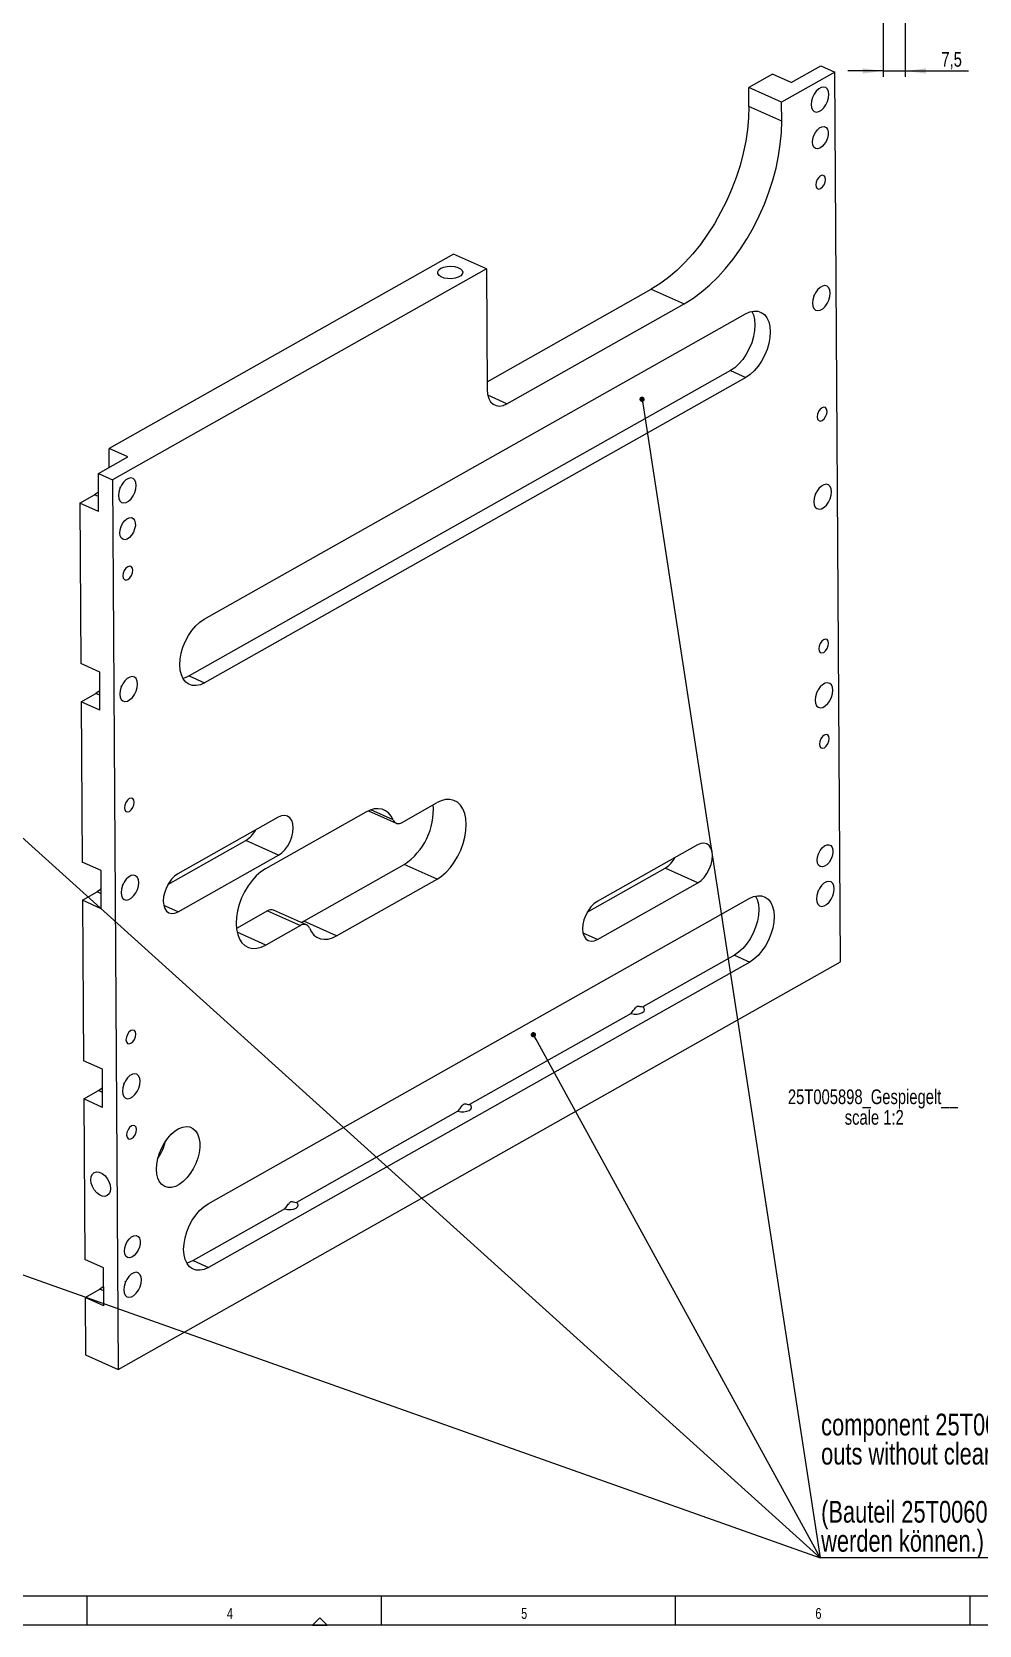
# Model space of a CAD drawing. Header units: millimetres. Extents: x -5 to 1672, y 0 to 1180.
# Drawn here: x 322 to 644, y 10 to 552 of the extents above; entities that cross this region are included whole.
import ezdxf

# ---------------------------------------------------------------- set-up
doc = ezdxf.new("R2010")
doc.units = ezdxf.units.MM
doc.header["$LTSCALE"] = 2
doc.layers.add('SLD-0', color=7, linetype='Continuous')
doc.styles.add('SLDTEXTSTYLE0', font='TXT', dxfattribs={"width": 0.75})
doc.dimstyles.new('SLDDIMSTYLE0', dxfattribs={"dimtxt": 0.18, "dimasz": 1.8, "dimexe": 0, "dimexo": 0.0625, "dimgap": 0, "dimtad": 0, "dimtih": 1, "dimtoh": 1, "dimdec": 0, "dimrnd": 1e-09, "dimzin": 0, "dimdsep": 46, "dimtxsty": 'Standard', "dimblk1": 'DOT', "dimblk2": 'DOT', "dimsah": 1, "dimcen": 0.09, "dimadec": 0, "dimazin": 0, "dimtfac": 1.8, "dimtdec": 0, "dimtofl": 0, "dimtmove": 0, "dimatfit": 3, "dimldrblk": 'DOT', "dimfxl": 1, "dimfrac": 2, "dimtolj": 1, "dimtzin": 0, "dimarcsym": 0})
doc.dimstyles.new('SLDDIMSTYLE1', dxfattribs={"dimtxt": 5, "dimasz": 7, "dimexe": 0, "dimexo": 0.0625, "dimgap": 1.25, "dimtad": 1, "dimdec": 3, "dimrnd": 1e-09, "dimzin": 12, "dimdsep": 46, "dimtxsty": 'SLDTEXTSTYLE0', "dimsah": 1, "dimcen": 0.09, "dimadec": 0, "dimazin": 3, "dimtfac": 1, "dimtdec": 3, "dimtmove": 0, "dimatfit": 0, "dimfxl": 1, "dimfrac": 2, "dimtolj": 1, "dimtzin": 12, "dimarcsym": 0})

# ---------------------------------------------------------------- blocks, each defined once
blk = doc.blocks.new('SW_NOTE_0_4')
at = {"layer": 'SLD-0', "color": 0}
blk.add_line((302.22, 0), (0, 0), dxfattribs=at)
blk.add_line((302.22, 0), (0, 0), dxfattribs=at)
blk.add_line((302.22, 0), (0, 0), dxfattribs=at)
blk.add_line((302.22, 0), (0, 0), dxfattribs=at)
at = {"layer": 'SLD-0', "color": 0, "char_height": 7.4083, "attachment_point": 1, "style": 'SLDTEXTSTYLE0'}
for s, insert in [('component 25T006030 must be able to be inserted into the cut-', (0.33, 48.98)), ('outs without clearence', (0.33, 39.1)), ('(Bauteil 25T006030 müssen spielfrei in die Ausfräsungen gesetzt', (0.33, 19.35)), ('werden können.)', (0.33, 9.47))]:
    blk.add_mtext(s, dxfattribs=dict(at, insert=insert))
blk = doc.blocks.new('_Dot')
at = {"color": 0, "linetype": 'ByBlock', "lineweight": -2}
blk.add_line((-0.5, 0), (-1, 0), dxfattribs=at)
at = {"color": 0, "linetype": 'ByBlock', "const_width": 0.5}
blk.add_lwpolyline([(-0.25, 0, 1), (0.25, 0, 1)], format="xyb", close=True, dxfattribs=at)
blk = doc.blocks.new('SW_NOTE_0_15')
at = {"color": 0, "linetype": 'Continuous', "lineweight": 0, "char_height": 5, "attachment_point": 2, "style": 'SLDTEXTSTYLE0'}
for s, insert in [('25T005898_Gespiegelt__', (38.12, 6.45)), ('scale 1:2', (38.6, -0.55))]:
    blk.add_mtext(s, dxfattribs=dict(at, insert=insert))
blk = doc.blocks.new('_D_52')
at = {"layer": 'SLD-0'}
for p, q in [((619.1, 620.41), (619.1, 536.31)), ((611.6, 556.31), (611.6, 536.31)), ((611.6, 538.31), (599.6, 538.31)), ((611.6, 538.31), (619.1, 538.31)), ((619.1, 538.31), (640.59, 538.31))]:
    blk.add_line(p, q, dxfattribs=at)
for points in [[(611.6, 538.31), (604.6, 539.21), (604.6, 537.41)], [(619.1, 538.31), (626.1, 537.41), (626.1, 539.21)]]:
    blk.add_solid(points, dxfattribs=at)
at = {"layer": 'SLD-0', "insert": (631.35, 544.76), "char_height": 5, "attachment_point": 1, "style": 'SLDTEXTSTYLE0'}
blk.add_mtext('7,5', dxfattribs=at)

msp = doc.modelspace()

# ---------------------------------------------------------------- linework, layer by layer
at = {"color": 7, "linetype": 'Continuous', "lineweight": 25}
for p, q in [((573.9114479, 537.2341319), (565.885376, 532.7041308)), ((580.3045383, 534.3701742), (573.9114479, 537.2341319)), ((595.094852, 537.9014008), (577.0361151, 527.7088557)), ((580.3045383, 534.3701742), (590.3372033, 540.0327181)), ((590.3372033, 540.0327181), (595.094852, 537.9014008)), ((597.0914155, 235.4821031), (595.094852, 537.9014008)), ((577.0361151, 527.7088557), (565.885376, 532.7041308)), ((565.9281595, 526.2237172), (565.885376, 532.7041308)), ((577.0788986, 521.2284422), (577.0361151, 527.7088557)), ((587.6445609, 529.4367684), (587.8404298, 529.8739984)), ((465.55906, 476.0788804), (348.5117248, 410.0161073)), ((476.7097991, 471.0836054), (465.55906, 476.0788804)), ((476.7097991, 471.0836054), (349.6297988, 399.3582883)), ((476.7097991, 471.0836054), (476.9807613, 430.0409864)), ((476.9635538, 432.6473983), (532.7712776, 464.145877)), ((588.0902224, 461.9324609), (588.2860913, 462.3696909)), ((380.8243708, 351.9192299), (564.7559501, 455.7321888)), ((483.726227, 425.1754518), (543.9220166, 459.150602)), ((559.6948836, 436.4619387), (375.7633042, 332.6489798)), ((564.8985618, 434.1308104), (380.9669824, 330.3178515)), ((344.8721502, 401.4896057), (354.9048152, 407.1521496)), ((354.9048152, 407.1521496), (348.5117248, 410.0161073)), ((348.554296, 403.5678483), (348.5117248, 410.0161073)), ((344.8721502, 401.4896057), (349.6297988, 399.3582883)), ((344.9577175, 388.5287354), (344.8721502, 401.4896057)), ((349.6297988, 399.3582883), (351.6263623, 96.9389907)), ((352.2121393, 396.556181), (352.4080083, 396.993411)), ((338.5646271, 391.3926931), (343.5809429, 394.2239556)), ((338.5646271, 391.3926931), (338.924721, 336.849299)), ((344.9577175, 388.5287354), (338.5646271, 391.3926931)), ((588.5358839, 394.4281534), (588.7317528, 394.8653834)), ((345.3178114, 333.9853414), (338.924721, 336.849299)), ((345.4033789, 321.0244279), (345.3178114, 333.9853414)), ((339.0102886, 323.8883856), (344.0266044, 326.7196481)), ((352.6578008, 329.0518735), (352.8536698, 329.4891034)), ((588.9815453, 326.9238459), (589.1774143, 327.3610759)), ((339.0102886, 323.8883856), (339.3703825, 269.3449915)), ((345.4033789, 321.0244279), (339.0102886, 323.8883856)), ((448.0858938, 282.8883168), (459.7776211, 289.4872532)), ((406.0147596, 284.6860498), (371.9038122, 265.4334647)), ((435.7474995, 286.3605019), (401.6365521, 267.1079168)), ((436.6755864, 286.8285857), (446.0132274, 282.645537)), ((368.5166218, 261.8014481), (394.9495876, 276.7204978)), ((371.9893792, 252.4726377), (406.1003266, 271.7252228)), ((548.4926876, 275.266256), (514.3817402, 256.0136709)), ((345.7634729, 266.4810338), (339.3703825, 269.3449915)), ((345.8490404, 253.5201204), (345.7634729, 266.4810338)), ((414.6870686, 249.3082891), (448.798016, 268.5608742)), ((510.9945498, 252.3816542), (537.4275155, 267.300704)), ((353.1034623, 261.547566), (353.2993313, 261.9847959)), ((425.8378076, 244.313014), (459.9487551, 263.5655991)), ((514.4673072, 243.0528439), (548.5782546, 262.305429)), ((339.4559501, 256.3840781), (344.4722659, 259.2153406)), ((339.4559501, 256.3840781), (339.816044, 201.840684)), ((345.8490404, 253.5201204), (339.4559501, 256.3840781)), ((382.1363982, 153.1865486), (566.0679776, 256.9995075)), ((589.4272068, 259.4195384), (589.6230758, 259.8567684)), ((402.3486743, 252.7804742), (391.7889039, 246.8204263)), ((415.5720798, 248.0279789), (404.4213407, 253.0232539)), ((413.7589818, 248.8402052), (414.6870686, 249.3082891)), ((413.4994134, 247.7851991), (401.8076861, 241.1862627)), ((351.6263623, 96.9389907), (597.0914155, 235.4821031)), ((566.2105892, 235.3981291), (382.2790099, 131.5851702)), ((561.006911, 237.7292574), (529.8667868, 220.1534369)), ((525.9316666, 217.9324128), (471.0086815, 186.93329)), ((346.2091344, 198.9767263), (339.816044, 201.840684)), ((346.2947019, 186.0158129), (346.2091344, 198.9767263)), ((339.9016116, 188.8797706), (344.9179274, 191.7110331)), ((353.5491238, 194.0432585), (353.7449928, 194.4804884)), ((339.9016116, 188.8797706), (340.2617055, 134.3363765)), ((346.2947019, 186.0158129), (339.9016116, 188.8797706)), ((467.0735612, 184.7122659), (412.1505761, 153.7131432)), ((408.2154558, 151.4921191), (377.0753317, 133.9162985)), ((346.6547959, 131.4724188), (340.2617055, 134.3363765)), ((346.7403634, 118.5115054), (346.6547959, 131.4724188)), ((353.9947853, 126.538951), (354.1906543, 126.9761809)), ((340.347273, 121.3754631), (345.3635888, 124.2067256)), ((340.347273, 121.3754631), (340.4756233, 101.9342657)), ((346.7403634, 118.5115054), (340.347273, 121.3754631)), ((340.4756233, 101.9342657), (351.6263623, 96.9389907))]:
    msp.add_line(p, q, dxfattribs=at)
at = {"color": 8, "linetype": 'Continuous', "lineweight": 18}
for p, q in [((577.0788986, 521.2284422), (565.9281595, 526.2237172)), ((532.7712776, 464.145877), (543.9220166, 459.150602)), ((559.6948836, 436.4619387), (564.8985618, 434.1308104)), ((483.726227, 425.1754518), (477.1835977, 428.1063994)), ((344.9240902, 393.6222565), (343.5809429, 394.2239556)), ((375.7633042, 332.6489798), (380.9669824, 330.3178515)), ((345.3697517, 326.117949), (344.0266044, 326.7196481)), ((445.0012952, 283.756363), (437.4578078, 287.1356722)), ((406.1003266, 271.7252228), (394.9495876, 276.7204978)), ((459.9487551, 263.5655991), (448.798016, 268.5608742)), ((548.5782546, 262.305429), (537.4275155, 267.300704)), ((345.8154132, 258.6136414), (344.4722659, 259.2153406)), ((371.9893792, 252.4726377), (367.0824072, 254.6708484)), ((402.3486743, 252.7804742), (413.4994134, 247.7851991)), ((425.8378076, 244.313014), (414.6870686, 249.3082891)), ((401.8076861, 241.1862627), (391.9937422, 245.5826842)), ((514.4673072, 243.0528439), (509.5603352, 245.2510546)), ((561.006911, 237.7292574), (566.2105892, 235.3981291)), ((346.2610747, 191.1093339), (344.9179274, 191.7110331)), ((377.0753317, 133.9162985), (382.2790099, 131.5851702)), ((346.7067362, 123.6050264), (345.3635888, 124.2067256))]:
    msp.add_line(p, q, dxfattribs=at)
at = {"color": 7, "linetype": 'Continuous', "lineweight": 18}
for p, q in [((19.8441921, 20), (1292.013896, 20)), ((341, 10), (341, 20)), ((441, 20), (441, 10)), ((541, 10), (541, 20)), ((641, 20), (641, 10)), ((1672, 10), (10, 10))]:
    msp.add_line(p, q, dxfattribs=at)
at = {"color": 7, "linetype": 'Continuous', "lineweight": 25, "flags": 128}
for points in [[(593.1311092, 530.2884823), (593.0019594, 531.3151167), (592.6394374, 532.1209561), (592.0729125, 532.6407162), (591.3482811, 532.832289), (590.5242486, 532.6801545), (589.6675732, 532.1966377), (588.8476576, 531.4209103), (588.1309266, 530.415817), (587.5754453, 529.2627846), (587.2262157, 528.0552249), (587.1115302, 526.8909672), (587.2406799, 525.8643328), (587.6032019, 525.0584933), (588.1697269, 524.5387333), (588.8943583, 524.3471605), (589.7183908, 524.499295), (590.5750662, 524.9828118), (591.3949818, 525.7585392), (592.1117128, 526.7636325), (592.667194, 527.9166649), (593.0164236, 529.1242246), (593.1311092, 530.2884823)], [(565.9281595, 526.2237172), (565.8257611, 522.3865235), (565.4696273, 518.4348823), (564.8624687, 514.3988681), (564.0089059, 510.3091973), (562.9154353, 506.1969949), (561.5903787, 502.0935571), (560.0438206, 498.0301137), (558.2875312, 494.0375898), (556.334877, 490.146371), (554.2007189, 486.3860718), (551.9012991, 482.7853103), (549.4541175, 479.3714906), (546.8777988, 476.1705938), (544.1919502, 473.2069808), (541.4170126, 470.5032063), (538.574105, 468.0798478), (535.6848637, 465.9553484), (532.7712776, 464.145877)], [(543.9220166, 459.150602), (546.8356028, 460.9600734), (549.7248441, 463.0845727), (552.5677516, 465.5079313), (555.3426892, 468.2117057), (558.0285378, 471.1753188), (560.6048566, 474.3762156), (563.0520382, 477.7900353), (565.351458, 481.3907967), (567.4856161, 485.151096), (569.4382703, 489.0423148), (571.1945596, 493.0348387), (572.7411177, 497.0982821), (574.0661743, 501.2017199), (575.159645, 505.3139223), (576.0132077, 509.4035931), (576.6203664, 513.4396073), (576.9765001, 517.3912484), (577.0788986, 521.2284422)], [(587.5315183, 514.118891), (587.6436517, 515.2047153), (587.9835398, 516.32823), (588.520982, 517.389606), (589.2082243, 518.2945353), (589.9842021, 518.962611), (590.7799664, 519.3344717), (591.52481, 519.3770758), (592.1525504, 519.0866379), (592.60741, 518.4889646), (592.8489726, 517.6371618), (592.8557743, 516.6069159), (592.6272106, 515.4897688), (592.1835906, 514.3849839), (591.5643318, 513.3907262), (590.8244579, 512.5953399), (590.0297102, 512.0694985), (589.2507054, 511.8599253), (588.5566615, 511.9852419), (588.0092473, 512.4343133), (587.6571031, 513.1672375), (587.5315183, 514.118891)], [(591.9788201, 501.451687), (591.8460812, 502.2064969), (591.4789877, 502.7027159), (590.9334262, 502.864799), (590.2924537, 502.6680707), (589.6536523, 502.1424809), (589.1142737, 501.368046), (588.7564335, 500.4626666), (588.6346096, 499.5641786), (588.7673485, 498.8093687), (589.1344421, 498.3131497), (589.6800035, 498.1510666), (590.320976, 498.347795), (590.9597774, 498.8733848), (591.499156, 499.6478197), (591.8569962, 500.553199), (591.9788201, 501.451687)], [(461.2866324, 471.2215541), (462.2648595, 471.631575), (463.4368912, 471.8794056), (464.6985875, 471.9430252), (465.9378409, 471.8167807), (467.0445386, 471.5118897), (467.9203454, 471.055443), (468.4874421, 470.4879979), (468.6954397, 469.8599744), (468.5258568, 469.2271751), (467.9937614, 468.6458271), (467.1464325, 468.1675856), (466.0591592, 467.8349445), (464.8285503, 467.6774605), (463.5639509, 467.7091266), (462.3777262, 467.9271292), (461.3752775, 468.3120979), (460.6456767, 468.8298264), (460.253752, 469.4343123), (460.2343277, 470.0718444), (460.5891298, 470.6857752), (461.2866324, 471.2215541)], [(593.5767707, 462.7841747), (593.4476209, 463.8108092), (593.0850989, 464.6166486), (592.518574, 465.1364087), (591.7939426, 465.3279815), (590.9699101, 465.175847), (590.1132347, 464.6923302), (589.2933191, 463.9166027), (588.5765881, 462.9115095), (588.0211068, 461.7584771), (587.6718772, 460.5509174), (587.5571917, 459.3866597), (587.6863414, 458.3600253), (588.0488634, 457.5541858), (588.6153884, 457.0344258), (589.3400198, 456.842853), (590.1640523, 456.9949875), (591.0207277, 457.4785043), (591.8406433, 458.2542317), (592.5573743, 459.259325), (593.1128555, 460.4123574), (593.4620851, 461.619917), (593.5767707, 462.7841747)], [(566.9241708, 456.5858914), (567.4555146, 455.3908754), (567.8447067, 453.7852301), (567.9841041, 451.9813988), (567.869471, 450.0341901), (567.5042907, 448.0027688), (566.8996588, 445.9488588), (566.073947, 443.934867), (565.0522439, 442.0219874), (563.8655936, 440.2683422), (562.5500517, 438.7272147), (561.1455904, 437.4454314), (559.6948836, 436.4619387)], [(564.7559501, 455.7321888), (566.2088236, 456.387508), (567.6197188, 456.6947422), (568.9457664, 456.6445563), (570.1466752, 456.238475), (571.1859562, 455.488837), (572.0320312, 454.4184196), (572.6591928, 453.059747), (573.048385, 451.4541017), (573.1877823, 449.6502705), (573.0731492, 447.7030617), (572.7079689, 445.6716405), (572.1033371, 443.6177304), (571.2776252, 441.6037386), (570.2559221, 439.6908591), (569.0692718, 437.9372138), (567.7537299, 436.3960863), (566.3492686, 435.1143031), (564.8985618, 434.1308104)], [(476.9807613, 430.0409864), (477.1204063, 428.4278344), (477.5117171, 427.0217466), (478.1396558, 425.8767583), (478.9800911, 425.0368708), (480.0007256, 424.5343603), (481.1623368, 424.3885382), (482.4202847, 424.6050083), (483.726227, 425.1754518)], [(592.4993528, 422.6066558), (592.3666138, 423.3614658), (591.9995203, 423.8576847), (591.4539589, 424.0197679), (590.8129863, 423.8230395), (590.1741849, 423.2974497), (589.6348063, 422.5230148), (589.2769661, 421.6176354), (589.1551422, 420.7191475), (589.2878812, 419.9643375), (589.6549747, 419.4681186), (590.2005361, 419.3060354), (590.8415087, 419.5027638), (591.4803101, 420.0283536), (592.0196886, 420.8027885), (592.3775288, 421.7081678), (592.4993528, 422.6066558)], [(357.6986876, 397.4078948), (357.5695379, 398.4345293), (357.2070159, 399.2403687), (356.6404909, 399.7601288), (355.9158595, 399.9517016), (355.091827, 399.7995671), (354.2351516, 399.3160503), (353.415236, 398.5403228), (352.698505, 397.5352296), (352.1430238, 396.3821972), (351.7937942, 395.1746375), (351.6791086, 394.0103798), (351.8082584, 392.9837453), (352.1707804, 392.1779059), (352.7373053, 391.6581459), (353.4619367, 391.466573), (354.2859692, 391.6187076), (355.1426446, 392.1022244), (355.9625602, 392.8779518), (356.6792912, 393.883045), (357.2347725, 395.0360774), (357.5840021, 396.2436371), (357.6986876, 397.4078948)], [(594.0224322, 395.2798672), (593.8932824, 396.3065017), (593.5307604, 397.1123411), (592.9642355, 397.6321012), (592.2396041, 397.823674), (591.4155716, 397.6715395), (590.5588962, 397.1880227), (589.7389806, 396.4122952), (589.0222496, 395.407202), (588.4667683, 394.2541696), (588.1175387, 393.0466099), (588.0028532, 391.8823522), (588.1320029, 390.8557177), (588.4945249, 390.0498783), (589.0610499, 389.5301183), (589.7856813, 389.3385455), (590.6097138, 389.49068), (591.4663892, 389.9741968), (592.2863048, 390.7499242), (593.0030358, 391.7550175), (593.558517, 392.9080498), (593.9077466, 394.1156095), (594.0224322, 395.2798672)], [(344.9136052, 395.2104137), (344.558762, 394.9008314), (343.5809429, 394.2239556)], [(352.0990967, 381.2383036), (352.2112301, 382.3241278), (352.5511182, 383.4476426), (353.0885605, 384.5090185), (353.7758027, 385.4139479), (354.5517805, 386.0820236), (355.3475448, 386.4538842), (356.0923885, 386.4964884), (356.7201289, 386.2060505), (357.1749885, 385.6083772), (357.4165511, 384.7565744), (357.4233527, 383.7263285), (357.1947891, 382.6091814), (356.7511691, 381.5043965), (356.1319102, 380.5101388), (355.3920364, 379.7147525), (354.5972887, 379.1889111), (353.8182838, 378.9793379), (353.1242399, 379.1046545), (352.5768258, 379.5537258), (352.2246815, 380.2866501), (352.0990967, 381.2383036)], [(356.5463986, 368.5710996), (356.4136596, 369.3259095), (356.0465661, 369.8221285), (355.5010047, 369.9842116), (354.8600321, 369.7874832), (354.2212307, 369.2618934), (353.6818522, 368.4874585), (353.324012, 367.5820792), (353.202188, 366.6835912), (353.334927, 365.9287813), (353.7020205, 365.4325623), (354.2475819, 365.2704792), (354.8885545, 365.4672075), (355.5273559, 365.9927973), (356.0667345, 366.7672322), (356.4245747, 367.6726116), (356.5463986, 368.5710996)], [(380.9669824, 330.3178515), (379.514109, 329.6625322), (378.1032138, 329.355298), (376.7771661, 329.405484), (375.5762573, 329.8115653), (374.5369764, 330.5612033), (373.6909013, 331.6316206), (373.0637397, 332.9902932), (372.6745476, 334.5959385), (372.5351503, 336.3997698), (372.6497833, 338.3469785), (373.0149637, 340.3783998), (373.6195955, 342.4323098), (374.4453074, 344.4463017), (375.4670104, 346.3591812), (376.6536608, 348.1128265), (377.9692026, 349.6539539), (379.3736639, 350.9357372), (380.8243708, 351.9192299)], [(593.0198854, 343.7616247), (592.8871464, 344.5164346), (592.5200529, 345.0126536), (591.9744915, 345.1747367), (591.3335189, 344.9780083), (590.6947175, 344.4524185), (590.155339, 343.6779836), (589.7974988, 342.7726043), (589.6756749, 341.8741163), (589.8084138, 341.1193064), (590.1755073, 340.6230874), (590.7210687, 340.4610043), (591.3620413, 340.6577326), (592.0008427, 341.1833224), (592.5402213, 341.9577573), (592.8980615, 342.8631367), (593.0198854, 343.7616247)], [(358.1443491, 329.9035873), (358.0151994, 330.9302218), (357.6526774, 331.7360612), (357.0861524, 332.2558212), (356.361521, 332.4473941), (355.5374885, 332.2952596), (354.6808131, 331.8117428), (353.8608975, 331.0360153), (353.1441665, 330.0309221), (352.5886853, 328.8778897), (352.2394557, 327.67033), (352.1247701, 326.5060723), (352.2539199, 325.4794378), (352.6164419, 324.6735984), (353.1829668, 324.1538384), (353.9075982, 323.9622655), (354.7316307, 324.1144), (355.5883061, 324.5979168), (356.4082217, 325.3736443), (357.1249527, 326.3787375), (357.680434, 327.5317699), (358.0296636, 328.7393296), (358.1443491, 329.9035873)], [(375.7633042, 332.6489798), (374.3104308, 331.9936606), (373.5950836, 331.7952772)], [(345.3592667, 327.7061062), (345.1417744, 327.5121461), (344.0266044, 326.7196481)], [(594.4680936, 327.7755597), (594.3389439, 328.8021942), (593.9764219, 329.6080336), (593.4098969, 330.1277937), (592.6852656, 330.3193665), (591.8612331, 330.167232), (591.0045576, 329.6837152), (590.1846421, 328.9079877), (589.4679111, 327.9028945), (588.9124298, 326.7498621), (588.5632002, 325.5423024), (588.4485147, 324.3780447), (588.5776644, 323.3514102), (588.9401864, 322.5455708), (589.5067114, 322.0258108), (590.2313428, 321.834238), (591.0553753, 321.9863725), (591.9120507, 322.4698893), (592.7319663, 323.2456167), (593.4486973, 324.25071), (594.0041785, 325.4037423), (594.3534081, 326.611302), (594.4680936, 327.7755597)], [(593.2338029, 311.359557), (593.101064, 312.114367), (592.7339704, 312.610586), (592.188409, 312.7726691), (591.5474365, 312.5759407), (590.9086351, 312.0503509), (590.3692565, 311.275916), (590.0114163, 310.3705367), (589.8895924, 309.4720487), (590.0223313, 308.7172387), (590.3894248, 308.2210198), (590.9349863, 308.0589367), (591.5759588, 308.255665), (592.2147602, 308.7812548), (592.7541388, 309.5556897), (593.111979, 310.4610691), (593.2338029, 311.359557)], [(357.0669312, 289.7260684), (356.9341923, 290.4808783), (356.5670987, 290.9770973), (356.0215373, 291.1391804), (355.3805648, 290.9424521), (354.7417634, 290.4168623), (354.2023848, 289.6424274), (353.8445446, 288.737048), (353.7227207, 287.83856), (353.8554596, 287.0837501), (354.2225531, 286.5875311), (354.7681146, 286.425448), (355.4090871, 286.6221764), (356.0478885, 287.1477662), (356.5872671, 287.9222011), (356.9451073, 288.8275804), (357.0669312, 289.7260684)], [(445.0012952, 283.756363), (444.3155638, 285.0406068), (443.4514658, 286.0800696), (442.4271709, 286.8528938), (441.2642178, 287.3428289), (439.9870604, 287.5395727), (438.6225545, 287.4389882), (437.1993923, 287.0431903), (435.7474995, 286.3605019)], [(459.9487551, 263.5655991), (461.517151, 264.6109825), (463.0448208, 265.9497636), (464.4941483, 267.5489773), (465.8294461, 269.3692455), (467.0178349, 271.3657473), (468.0300526, 273.4893222), (468.8411749, 275.6876806), (469.4312294, 277.9066917), (469.785687, 280.0917161), (469.8958197, 282.1889512), (469.7589157, 284.1467562), (469.3783461, 285.9169233), (468.7634817, 287.4558653), (467.9294625, 288.7256882), (466.8968249, 289.6951247), (465.6909958, 290.3403042), (464.3416667, 290.6453402), (462.8820627, 290.6027217), (461.3481239, 290.213498), (459.7776211, 289.4872532)], [(406.1003266, 271.7252228), (407.2154892, 272.5177155), (408.2725876, 273.5954243), (409.2186143, 274.9043083), (410.0061318, 276.3787348), (410.5956505, 277.9447697), (410.9576096, 279.5238855), (411.0738589, 281.0368988), (410.9385692, 282.4079409), (410.5585244, 283.5682618), (409.9527817, 284.4596782), (409.1517154, 285.0374909), (408.1954944, 285.2727259), (407.1320676, 285.1535875), (406.0147596, 284.6860498)], [(548.5782546, 262.305429), (549.6934172, 263.0979217), (550.7505156, 264.1756304), (551.6965423, 265.4845145), (552.4840598, 266.9589409), (553.0735785, 268.5249758), (553.4355376, 270.1040917), (553.5517869, 271.617105), (553.4164972, 272.988147), (553.0364524, 274.1484679), (552.4307096, 275.0398844), (551.6296434, 275.6176971), (550.6734223, 275.8529321), (549.6099955, 275.7337937), (548.4926876, 275.266256)], [(589.1430302, 270.0233151), (589.2551637, 271.1091393), (589.5950518, 272.232654), (590.132494, 273.29403), (590.8197363, 274.1989593), (591.5957141, 274.8670351), (592.3914784, 275.2388957), (593.136322, 275.2814999), (593.7640624, 274.991062), (594.218922, 274.3933886), (594.4604846, 273.5415858), (594.4672863, 272.51134), (594.2387226, 271.3941929), (593.7951026, 270.289408), (593.1758437, 269.2951503), (592.4359699, 268.499764), (591.6412222, 267.9739226), (590.8622174, 267.7643494), (590.1681735, 267.889666), (589.6207593, 268.3387373), (589.268615, 269.0716615), (589.1430302, 270.0233151)], [(371.9038122, 265.4334647), (370.7886496, 264.6409721), (369.7315512, 263.5632633), (368.7855244, 262.2543792), (367.998007, 260.7799528), (367.4084882, 259.2139179), (367.0465292, 257.634802), (366.9302799, 256.1217887), (367.0655696, 254.7507467), (367.4456144, 253.5904258), (368.0513571, 252.6990093), (368.8524234, 252.1211966), (369.8086444, 251.8859616), (370.8720712, 252.0051), (371.9893792, 252.4726377)], [(401.6365521, 267.1079168), (400.0681562, 266.0625334), (398.5404864, 264.7237523), (397.0911589, 263.1245386), (395.755861, 261.3042704), (394.5674723, 259.3077686), (393.5552546, 257.1841937), (392.7441323, 254.9858353), (392.1540778, 252.7668242), (391.7996202, 250.5817998), (391.6894875, 248.4845647), (391.8263915, 246.5267597), (392.2069611, 244.7565926), (392.8218255, 243.2176506), (393.6558447, 241.9478277), (394.6884823, 240.9783912), (395.8943114, 240.3332117), (397.2436404, 240.0281757), (398.7032445, 240.0707942), (400.2371833, 240.4600179), (401.8076861, 241.1862627)], [(345.8049282, 260.2017987), (345.5874359, 260.0078386), (344.4722659, 259.2153406)], [(358.5900106, 262.3992798), (358.4608609, 263.4259143), (358.0983388, 264.2317537), (357.5318139, 264.7515137), (356.8071825, 264.9430866), (355.98315, 264.790952), (355.1264746, 264.3074352), (354.306559, 263.5317078), (353.589828, 262.5266146), (353.0343468, 261.3735822), (352.6851172, 260.1660225), (352.5704316, 259.0017648), (352.6995814, 257.9751303), (353.0621034, 257.1692909), (353.6286283, 256.6495308), (354.3532597, 256.457958), (355.1772922, 256.6100925), (356.0339676, 257.0936093), (356.8538832, 257.8693368), (357.5706142, 258.87443), (358.1260955, 260.0274624), (358.4753251, 261.2350221), (358.5900106, 262.3992798)], [(594.9137551, 260.2712522), (594.7846054, 261.2978867), (594.4220834, 262.1037261), (593.8555584, 262.6234862), (593.1309271, 262.815059), (592.3068946, 262.6629245), (591.4502191, 262.1794077), (590.6303036, 261.4036802), (589.9135725, 260.398587), (589.3580913, 259.2455546), (589.0088617, 258.0379949), (588.8941762, 256.8737372), (589.0233259, 255.8471027), (589.3858479, 255.0412633), (589.9523729, 254.5215033), (590.6770043, 254.3299304), (591.5010368, 254.482065), (592.3577122, 254.9655818), (593.1776277, 255.7413092), (593.8943588, 256.7464024), (594.44984, 257.8994348), (594.7990696, 259.1069945), (594.9137551, 260.2712522)], [(514.3817402, 256.0136709), (513.2665775, 255.2211782), (512.2094792, 254.1434695), (511.2634524, 252.8345854), (510.475935, 251.360159), (509.8864162, 249.7941241), (509.5244571, 248.2150082), (509.4082079, 246.7019949), (509.5434976, 245.3309529), (509.9235424, 244.170632), (510.5292851, 243.2792155), (511.3303514, 242.7014028), (512.2865724, 242.4661678), (513.3499992, 242.5853062), (514.4673072, 243.0528439)], [(568.2361982, 257.8532101), (568.767542, 256.6581941), (569.1567342, 255.0525488), (569.2961315, 253.2487175), (569.1814984, 251.3015088), (568.8163181, 249.2700875), (568.2116863, 247.2161775), (567.3859744, 245.2021856), (566.3642713, 243.2893061), (565.177621, 241.5356609), (563.8620792, 239.9945334), (562.4576179, 238.7127501), (561.006911, 237.7292574)], [(566.0679776, 256.9995075), (567.520851, 257.6548267), (568.9317462, 257.9620609), (570.2577939, 257.911875), (571.4587027, 257.5057937), (572.4979836, 256.7561557), (573.3440587, 255.6857383), (573.9712203, 254.3270657), (574.3604124, 252.7214204), (574.4998097, 250.9175892), (574.3851767, 248.9703804), (574.0199963, 246.9389592), (573.4153645, 244.8850491), (572.5896526, 242.8710573), (571.5679496, 240.9581778), (570.3812992, 239.2045325), (569.0657574, 237.663405), (567.6612961, 236.3816218), (566.2105892, 235.3981291)], [(416.584012, 246.9171529), (417.2697433, 245.6329091), (418.1338414, 244.5934463), (419.1581363, 243.8206221), (420.3210894, 243.330687), (421.5982467, 243.1339432), (422.9627527, 243.2345277), (424.3859149, 243.6303256), (425.8378076, 244.313014)], [(525.9316666, 217.9324128), (526.8947314, 217.7384506), (527.9347913, 217.7234673), (528.9252992, 217.8892858), (529.7457372, 218.2157306), (530.2962801, 218.6630821), (530.5099418, 219.1769099), (530.3607256, 219.6946949), (529.8667868, 220.1534369)], [(357.5874638, 210.8810372), (357.4547249, 211.6358472), (357.0876314, 212.1320661), (356.5420699, 212.2941493), (355.9010974, 212.0974209), (355.262296, 211.5718311), (354.7229174, 210.7973962), (354.3650772, 209.8920168), (354.2432533, 208.9935289), (354.3759922, 208.2387189), (354.7430858, 207.7425), (355.2886472, 207.5804168), (355.9296197, 207.7771452), (356.5684212, 208.302735), (357.1077997, 209.0771699), (357.4656399, 209.9825492), (357.5874638, 210.8810372)], [(359.0356721, 194.8949723), (358.9065224, 195.9216068), (358.5440003, 196.7274462), (357.9774754, 197.2472062), (357.252844, 197.438779), (356.4288115, 197.2866445), (355.5721361, 196.8031277), (354.7522205, 196.0274003), (354.0354895, 195.022307), (353.4800083, 193.8692747), (353.1307787, 192.661715), (353.0160931, 191.4974573), (353.1452429, 190.4708228), (353.5077649, 189.6649834), (354.0742898, 189.1452233), (354.7989212, 188.9536505), (355.6229537, 189.105785), (356.4796291, 189.5893018), (357.2995447, 190.3650293), (358.0162757, 191.3701225), (358.571757, 192.5231549), (358.9209866, 193.7307146), (359.0356721, 194.8949723)], [(344.9179274, 191.7110331), (346.0330974, 192.503531), (346.2505897, 192.6974912)], [(467.0735612, 184.7122659), (468.036626, 184.5183038), (469.0766859, 184.5033204), (470.0671938, 184.6691389), (470.8876318, 184.9955837), (471.4381747, 185.4429352), (471.6518364, 185.956763), (471.5026202, 186.4745481), (471.0086815, 186.93329)], [(357.8013814, 178.4789696), (357.6686424, 179.2337796), (357.3015489, 179.7299985), (356.7559875, 179.8920817), (356.1150149, 179.6953533), (355.4762135, 179.1697635), (354.9368349, 178.3953286), (354.5789947, 177.4899492), (354.4571708, 176.5914613), (354.5899098, 175.8366513), (354.9570033, 175.3404323), (355.5025647, 175.1783492), (356.1435373, 175.3750776), (356.7823387, 175.9006674), (357.3217172, 176.6751023), (357.6795574, 177.5804816), (357.8013814, 178.4789696)], [(364.5972033, 164.9691086), (364.7043306, 166.7345578), (365.0446982, 168.5768507), (365.6073663, 170.4367744), (366.3742505, 172.2545496), (367.3207024, 173.9717514), (368.4163022, 175.5331876), (369.6258365, 176.8886722), (370.9104299, 177.994639), (372.2287944, 178.8155412), (373.5385568, 179.3249943), (374.7976202, 179.5066241), (375.9655173, 179.354593), (377.0047108, 178.8737871), (377.8818004, 178.0796602), (378.5685955, 176.9977361), (379.043022, 175.6627886), (379.2898315, 174.1177242), (379.3010913, 172.4122024), (379.0764395, 170.6010402), (378.6230966, 168.7424497), (377.9556335, 166.8961676), (377.0955028, 165.1215349), (376.07035, 163.4755899), (374.9131243, 162.0112344), (373.6610198, 160.7755341), (372.3542803, 159.8082055), (371.0349054, 159.1403392), (369.745301, 158.7934011), (368.5269159, 158.7785419), (367.4189101, 159.0962394), (366.4568957, 159.7362823), (365.6717928, 160.6780994), (365.0888352, 161.8914196), (364.7267595, 163.3372461), (364.5972033, 164.9691086)], [(342.3064584, 161.4190702), (342.4347313, 162.4538132), (342.8236222, 163.2833212), (343.4416256, 163.8403924), (344.2386744, 164.0798963), (345.1501966, 163.9824296), (346.102346, 163.5558885), (347.0179851, 162.8348289), (347.8229343, 161.8776667), (348.4519814, 160.7619455), (348.8541647, 159.5780544), (348.9969018, 158.4219052), (348.8686289, 157.3871622), (348.479738, 156.5576542), (347.8617346, 156.000583), (347.0646858, 155.7610792), (346.1531636, 155.8585458), (345.2010142, 156.2850869), (344.2853751, 157.0061465), (343.4804259, 157.9633087), (342.8513788, 159.0790299), (342.4491955, 160.262921), (342.3064584, 161.4190702)], [(382.2790099, 131.5851702), (380.8261364, 130.9298509), (379.4152412, 130.6226167), (378.0891936, 130.6728027), (376.8882848, 131.078884), (375.8490038, 131.828522), (375.0029288, 132.8989393), (374.3757672, 134.2576119), (373.986575, 135.8632572), (373.8471777, 137.6670885), (373.9618108, 139.6142972), (374.3269911, 141.6457185), (374.9316229, 143.6996285), (375.7573348, 145.7136204), (376.7790379, 147.6264999), (377.9656882, 149.3801452), (379.2812301, 150.9212726), (380.6856913, 152.2030559), (382.1363982, 153.1865486)], [(408.2154558, 151.4921191), (409.1785206, 151.2981569), (410.2185806, 151.2831735), (411.2090885, 151.4489921), (412.0295264, 151.7754368), (412.5800693, 152.2227884), (412.7937311, 152.7366162), (412.6445148, 153.2544012), (412.1505761, 153.7131432)], [(353.7106087, 137.1427276), (353.8227421, 138.2285519), (354.1626302, 139.3520666), (354.7000724, 140.4134426), (355.3873147, 141.3183719), (356.1632925, 141.9864476), (356.9590568, 142.3583083), (357.7039005, 142.4009124), (358.3316408, 142.1104745), (358.7865005, 141.5128012), (359.0280631, 140.6609984), (359.0348647, 139.6307525), (358.8063011, 138.5136054), (358.362681, 137.4088205), (357.7434222, 136.4145629), (357.0035484, 135.6191765), (356.2088006, 135.0933351), (355.4297958, 134.883762), (354.7357519, 135.0090785), (354.1883377, 135.4581499), (353.8361935, 136.1910741), (353.7106087, 137.1427276)], [(377.0753317, 133.9162985), (375.6224582, 133.2609793), (374.907111, 133.0625959)], [(346.6962512, 125.1931836), (346.4787589, 124.9992235), (345.3635888, 124.2067256)], [(359.4813336, 127.3906648), (359.3521839, 128.4172993), (358.9896618, 129.2231387), (358.4231369, 129.7428987), (357.6985055, 129.9344715), (356.874473, 129.782337), (356.0177976, 129.2988202), (355.197882, 128.5230928), (354.481151, 127.5179995), (353.9256698, 126.3649672), (353.5764402, 125.1574075), (353.4617546, 123.9931498), (353.5909044, 122.9665153), (353.9534264, 122.1606759), (354.5199513, 121.6409158), (355.2445827, 121.449343), (356.0686152, 121.6014775), (356.9252906, 122.0849943), (357.7452062, 122.8607218), (358.4619372, 123.865815), (359.0174185, 125.0188474), (359.3666481, 126.2264071), (359.4813336, 127.3906648)]]:
    msp.add_lwpolyline(points, dxfattribs=at)
at = {"color": 7, "linetype": 'Continuous', "lineweight": 25}
for centre, radius, start, end in [((436.3421318, 287.1408158), 22.3688016, 303.837668821, 4.377999824), ((446.8723147, 284.4904456), 2.0098734, 201.422242247, 307.143168717), ((389.7391273, 284.9751743), 9.761587, 302.260659285, 331.734615539), ((532.2170552, 275.5553805), 9.761587, 302.260659285, 331.734615539), ((403.6243253, 250.8587534), 2.3065767, 69.78521351, 123.576470754), ((414.7129925, 246.1830703), 2.0098734, 21.422242247, 127.143168717), ((349.6322479, 179.1282395), 18.6361958, 325.952919326, 345.784513102)]:
    msp.add_arc(centre, radius, start, end, dxfattribs=at)
for points in [[(525.9316666, 217.9324128), (526.2491201, 218.3566638), (526.5666884, 218.7807443), (527.0475698, 219.409474), (527.2082781, 219.6184029), (527.4554824, 219.9205387), (527.5389286, 220.0196427), (527.7117006, 220.201196), (527.8026708, 220.2837359), (527.9411903, 220.360529), (527.9879642, 220.378546), (528.0778652, 220.401957), (528.1217414, 220.4080212), (528.2516974, 220.4174287), (528.3356905, 220.4126102), (528.5836682, 220.3902168), (528.7450952, 220.3636852), (529.2282389, 220.2806989), (529.5476016, 220.2172218), (529.8667868, 220.1534369)], [(467.0735612, 184.7122659), (467.3910147, 185.136517), (467.708583, 185.5605974), (468.1894644, 186.1893271), (468.3501727, 186.398256), (468.597377, 186.7003919), (468.6808232, 186.7994959), (468.8535952, 186.9810491), (468.9445654, 187.0635891), (469.083085, 187.1403822), (469.1298588, 187.1583991), (469.2197598, 187.1818102), (469.263636, 187.1878743), (469.393592, 187.1972818), (469.4775851, 187.1924634), (469.7255628, 187.1700699), (469.8869898, 187.1435383), (470.3701335, 187.0605521), (470.6894962, 186.997075), (471.0086815, 186.93329)], [(408.2154558, 151.4921191), (408.5329093, 151.9163701), (408.8504777, 152.3404506), (409.3313591, 152.9691802), (409.4920673, 153.1781092), (409.7392716, 153.480245), (409.8227178, 153.579349), (409.9954898, 153.7609022), (410.08646, 153.8434422), (410.2249796, 153.9202353), (410.2717534, 153.9382523), (410.3616544, 153.9616633), (410.4055306, 153.9677275), (410.5354866, 153.977135), (410.6194797, 153.9723165), (410.8674574, 153.9499231), (411.0288845, 153.9233915), (411.5120282, 153.8404052), (411.8313908, 153.7769281), (412.1505761, 153.7131432)]]:
    msp.add_open_spline(points, degree=3, knots=[0, 0, 0, 0, 0.25, 0.25, 0.375, 0.375, 0.4375, 0.4375, 0.5, 0.5, 0.53125, 0.53125, 0.5625, 0.5625, 0.625, 0.625, 0.75, 0.75, 1, 1, 1, 1], dxfattribs=at)
at = {"layer": 'SLD-0'}
for p, q in [((420.1208873, 12.5), (417.6208873, 10)), ((422.6208873, 10), (420.1208873, 12.5)), ((417.6208873, 10), (422.6208873, 10))]:
    msp.add_line(p, q, dxfattribs=at)

# ---------------------------------------------------------------- block references
at = {"color": 7, "linetype": 'Continuous', "lineweight": 0}
msp.add_blockref('SW_NOTE_0_15', (569.9371529, 185.6609176), dxfattribs=at)
at = {"layer": 'SLD-0'}
msp.add_blockref('SW_NOTE_0_4', (590.1458333, 32.9027774), dxfattribs=at)

# ---------------------------------------------------------------- texts
at = {"color": 7, "linetype": 'Continuous', "lineweight": 0, "char_height": 3.7041667, "attachment_point": 1, "style": 'SLDTEXTSTYLE0'}
for s, insert in [('4', (388.5385759, 15.8306854)), ('5', (488.5385759, 15.8306854)), ('6', (588.5385759, 15.8306854))]:
    msp.add_mtext(s, dxfattribs=dict(at, insert=insert))

# ---------------------------------------------------------------- dimensions: what is measured, and where the dimension line sits
at = {"layer": 'SLD-0'}
dim = msp.add_linear_dim(base=(619.1016451, 538.3130997), p1=(611.6016451, 558.3130997), p2=(619.1016451, 622.4130997), dimstyle='SLDDIMSTYLE1', dxfattribs=at)
dim.commit()
dim.dimension.update_dxf_attribs({"geometry": '_D_52', "text_midpoint": (635.9695219, 538.3130997), "dimtype": 160})

# ---------------------------------------------------------------- leaders
for points in [[(529.6245428, 426.7130852), (590.1458333, 32.9027774)], [(194.208085, 390.4019458), (590.1458333, 32.9027774)], [(492.6979603, 210.6925776), (590.1458333, 32.9027774)], [(160.3587177, 185.4594129), (590.1458333, 32.9027774)]]:
    msp.add_leader(points, dimstyle='SLDDIMSTYLE0', dxfattribs=at)

doc.saveas('drawing.dxf')
